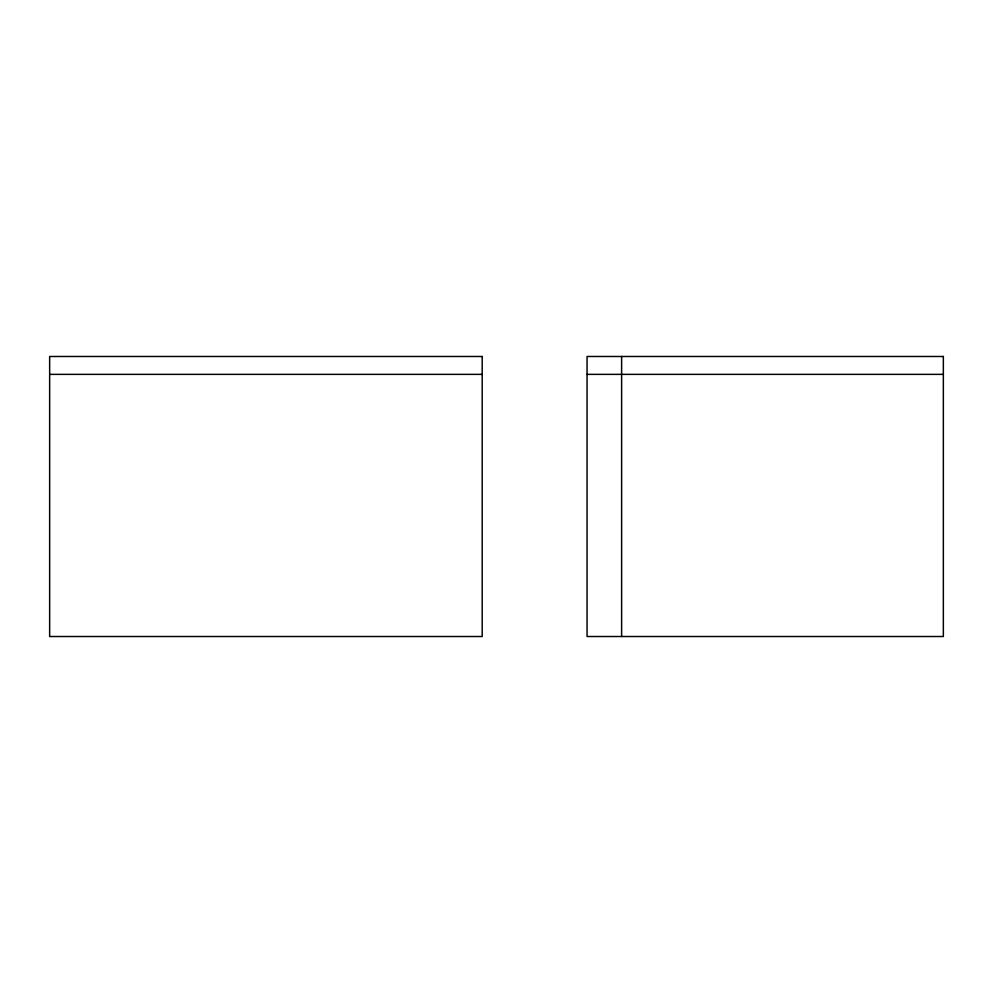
<?xml version="1.0" encoding="UTF-8"?>
<svg xmlns="http://www.w3.org/2000/svg" width="993" height="993" viewBox="0 0 993 993"><rect width="100%" height="100%" fill="white"/><g stroke="black" fill="none" stroke-linecap="round" stroke-linejoin="round"><path stroke-width="1.49" d="M49.65 374.361L482.201 374.361M587.062 374.361L943.35 374.361M621.618 356.487L621.618 636.513M482.201 356.487L49.65 356.487L49.65 636.513L482.201 636.513L482.201 356.487M943.35 356.487L587.062 356.487L587.062 636.513L943.35 636.513L943.35 356.487"/></g></svg>
